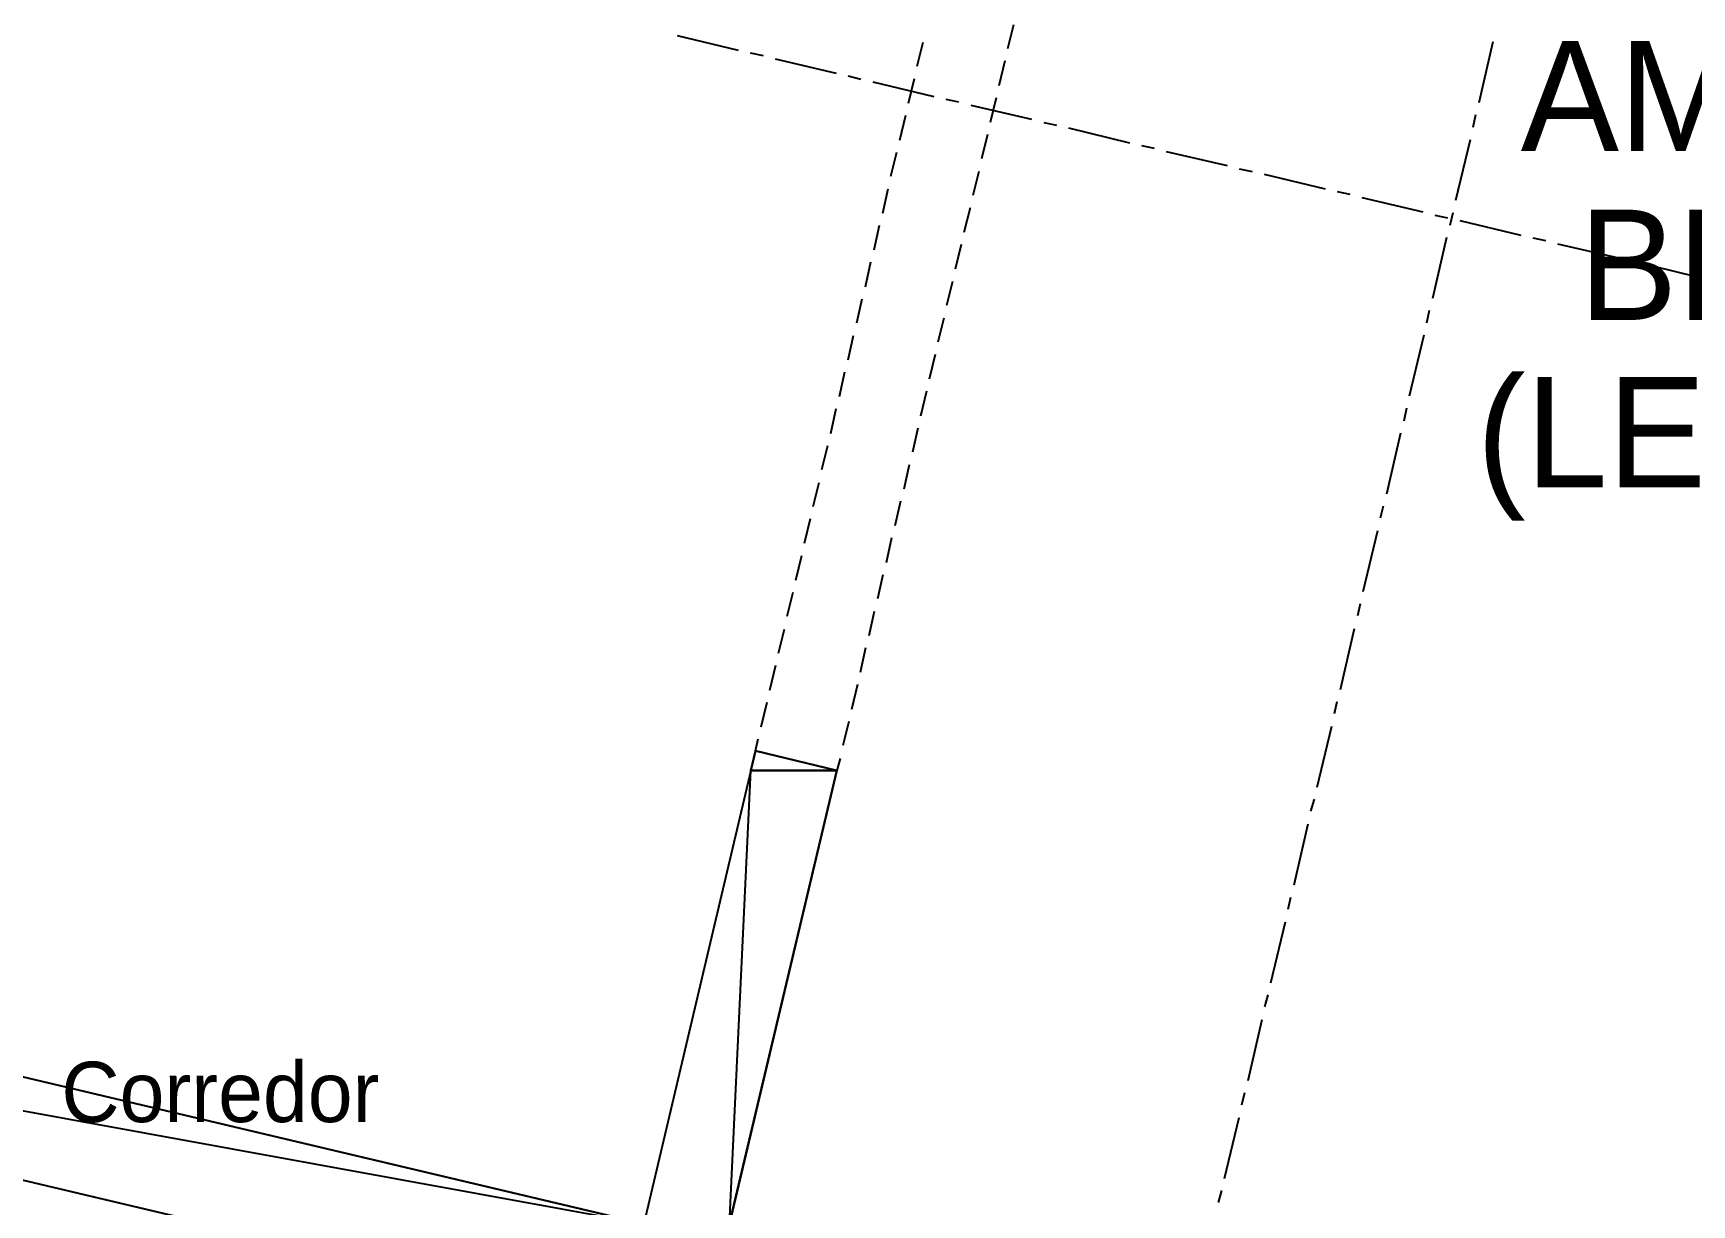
# Model space of a CAD drawing. Header units: feet. Extents: x -84 to 198, y -22 to 181.
# Drawn here: x 46.67 to 79.69, y 66.32 to 89.64 of the extents above; entities that cross this region are included whole.
import ezdxf
from ezdxf.enums import TextEntityAlignment as Align

# ---------------------------------------------------------------- set-up
doc = ezdxf.new("R2010")
doc.units = ezdxf.units.FT
for name, color, linetype in [('A-LINEA', 7, 'CONTINUOUS'), ('A-MURO-CONCRETO', 8, 'CONTINUOUS'), ('A-NOMBRE-ESPACIO', 2, 'CONTINUOUS'), ('A-TEXTO-PDF', 3, 'CONTINUOUS')]:
    doc.layers.add(name, color=color, linetype=linetype)

msp = doc.modelspace()

# ---------------------------------------------------------------- linework, layer by layer
at = {"layer": 'A-LINEA'}
for p, q in [((66.1867, 89.8044), (66.0667, 89.3244)), ((59.4933, 89.5911), (60.7067, 89.2978)), ((75.4533, 88.2578), (75.7333, 89.4711)), ((60.9467, 89.2444), (61.2, 89.1911)), ((64.2667, 88.9778), (64.3867, 89.4578)), ((61.44, 89.1244), (62.6533, 88.8444)), ((66.0133, 89.0844), (65.8933, 88.5911)), ((62.8933, 88.7911), (63.1467, 88.7244)), ((63.3867, 88.6711), (64.6, 88.3778)), ((64.0933, 88.2444), (64.2133, 88.7378)), ((64.84, 88.3244), (65.0933, 88.2711)), ((65.3333, 88.2044), (66.5467, 87.9244)), ((65.84, 88.3511), (65.72, 87.8578)), ((63.92, 87.5111), (64.04, 88.0044)), ((66.7867, 87.8578), (67.04, 87.8044)), ((75.3333, 87.7644), (75.3867, 88.0178)), ((65.6667, 87.6178), (65.5467, 87.1378)), ((67.28, 87.7511), (68.4933, 87.4578)), ((74.9867, 86.3111), (75.28, 87.5244)), ((63.7467, 86.7911), (63.8667, 87.2711)), ((68.7333, 87.4044), (68.9867, 87.3511)), ((69.2267, 87.2844), (70.44, 87.0044)), ((65.4933, 86.8844), (65.3733, 86.4044)), ((70.68, 86.9378), (70.9333, 86.8844)), ((71.1733, 86.8311), (72.3867, 86.5378)), ((63.5867, 86.0578), (63.6933, 86.5378)), ((72.6267, 86.4844), (72.88, 86.4311)), ((73.12, 86.3644), (74.3333, 86.0844)), ((65.32, 86.1644), (65.2, 85.6711)), ((74.5733, 86.0178), (74.8267, 85.9644)), ((74.88, 85.8178), (74.9333, 86.0711)), ((75.0667, 85.9111), (76.28, 85.6178)), ((63.4133, 85.3244), (63.52, 85.8178)), ((74.5333, 84.3644), (74.8133, 85.5778)), ((76.52, 85.5644), (76.7733, 85.5111)), ((65.1467, 85.4311), (65.0267, 84.9378)), ((77.0133, 85.4444), (78.2267, 85.1644)), ((63.24, 84.5911), (63.3467, 85.0844)), ((78.4667, 85.0978), (78.7067, 85.0444)), ((78.96, 84.9911), (80.1733, 84.6978)), ((64.9733, 84.6978), (64.8533, 84.2178)), ((63.0667, 83.8711), (63.1733, 84.3511)), ((64.8, 83.9644), (64.68, 83.4844)), ((74.4133, 83.8711), (74.4667, 84.1244)), ((62.8933, 83.1378), (63, 83.6178)), ((74.0667, 82.4178), (74.36, 83.6311)), ((64.6267, 83.2444), (64.5067, 82.7511)), ((62.72, 82.4044), (62.8267, 82.8978)), ((64.4533, 82.5111), (64.3333, 82.0178)), ((62.5467, 81.6711), (62.6533, 82.1644)), ((73.96, 81.9244), (74.0133, 82.1778)), ((64.28, 81.7778), (64.1733, 81.2978)), ((73.6133, 80.4711), (73.8933, 81.6844)), ((62.3733, 80.9511), (62.4933, 81.4311)), ((64.1067, 81.0444), (64, 80.5644)), ((62.2, 80.2178), (62.32, 80.6978)), ((63.9333, 80.3244), (63.8267, 79.8311)), ((73.4933, 79.9911), (73.5467, 80.2311)), ((62.0267, 79.4844), (62.1467, 79.9778)), ((63.76, 79.5911), (63.6533, 79.0978)), ((73.1467, 78.5244), (73.44, 79.7378)), ((61.8533, 78.7511), (61.9733, 79.2444)), ((63.5867, 78.8578), (63.48, 78.3778)), ((61.68, 78.0311), (61.8, 78.5111)), ((73.04, 78.0444), (73.0933, 78.2844)), ((63.4133, 78.1244), (63.3067, 77.6444)), ((61.5067, 77.2978), (61.6267, 77.7778)), ((72.6933, 76.5778), (72.9733, 77.7911)), ((63.24, 77.4044), (63.1333, 76.9111)), ((61.3333, 76.5644), (61.4533, 77.0578)), ((63.08, 76.6711), (62.96, 76.1778)), ((61.16, 75.8311), (61.28, 76.3244)), ((72.5733, 76.0978), (72.6267, 76.3378)), ((62.9067, 75.9378), (62.7867, 75.4578)), ((17.6933, 75.6711), (58.8267, 65.9378)), ((72.2267, 74.6311), (72.52, 75.8444)), ((61.0533, 75.3511), (61.1067, 75.5911)), ((62.7333, 75.2044), (62.6667, 74.9644)), ((72.1067, 74.1511), (72.1733, 74.3911)), ((71.7733, 72.6844), (72.0533, 73.8978)), ((71.6533, 72.2044), (71.7067, 72.4444)), ((71.3067, 70.7378), (71.6, 71.9511)), ((71.1867, 70.2578), (71.2533, 70.4978)), ((70.8533, 68.7911), (71.1333, 70.0044)), ((70.7333, 68.3111), (70.7867, 68.5511)), ((70.3867, 66.8444), (70.68, 68.0578)), ((70.2667, 66.3644), (70.3333, 66.6044))]:
    msp.add_line(p, q, dxfattribs=at)
for points in [[(60.44, 65.5644), (62.6667, 74.9644), (61.0533, 75.3511), (58.8267, 65.9378), (60.44, 65.5644)], [(58.8267, 65.9378), (58.36, 63.9911), (20.12, 73.0444), (18.2, 64.9378), (30.4267, 62.0444), (29.7333, 59.1244), (14.9067, 62.6311)]]:
    msp.add_lwpolyline(points, dxfattribs=at)
at = {"layer": 'A-MURO-CONCRETO'}
for points in [[(61.0533, 75.3511), (62.6667, 74.9644), (60.96, 74.9644), (61.0533, 75.3511), (61.0533, 75.3511)], [(60.96, 74.9644), (58.8267, 65.9378), (60.5333, 65.9378), (60.96, 74.9644)], [(60.96, 74.9644), (62.6667, 74.9644), (60.5333, 65.9378), (60.96, 74.9644), (60.96, 74.9644)], [(29.68, 72.8311), (20.9867, 72.8311), (58.8267, 65.9378), (29.68, 72.8311)], [(20.9867, 72.8311), (58.8267, 65.9378), (50.1333, 65.9378), (20.9867, 72.8311), (20.9867, 72.8311)]]:
    msp.add_lwpolyline(points, dxfattribs=at)

# ---------------------------------------------------------------- texts
at = {"layer": 'A-NOMBRE-ESPACIO'}
msp.add_text('Corredor', height=1.2, dxfattribs=at).set_placement((50.4, 67.9644), align=Align.CENTER)
at = {"layer": 'A-TEXTO-PDF'}
for s, p in [('AMENITY', (82.804, 87.2899)), ('BELOW', (82.7414, 83.9299)), ('(LEVEL', (80.4603, 80.5965))]:
    msp.add_text(s, height=2.195, dxfattribs=at).set_placement(p, align=Align.CENTER)

doc.saveas('drawing.dxf')
